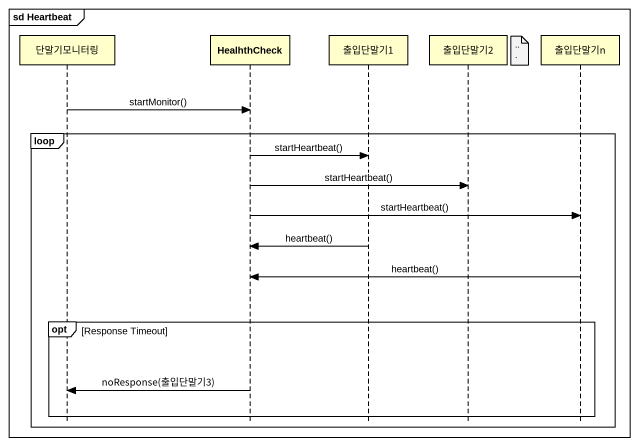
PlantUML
@startuml
mainframe sd Heartbeat
hide footbox
participant 단말기모니터링
participant HealhthCheck
participant 출입단말기1
participant 출입단말기2
participant 출입단말기n

note right of 출입단말기2 : ...
단말기모니터링 -> HealhthCheck : startMonitor()
loop
  HealhthCheck -> 출입단말기1 : startHeartbeat()
  HealhthCheck -> 출입단말기2 : startHeartbeat()
  HealhthCheck -> 출입단말기n : startHeartbeat()
  출입단말기1 -> HealhthCheck : heartbeat()
  출입단말기n -> HealhthCheck : heartbeat()
  opt Response Timeout
    HealhthCheck -> 단말기모니터링 : noResponse(출입단말기3)
  end
end
@enduml
